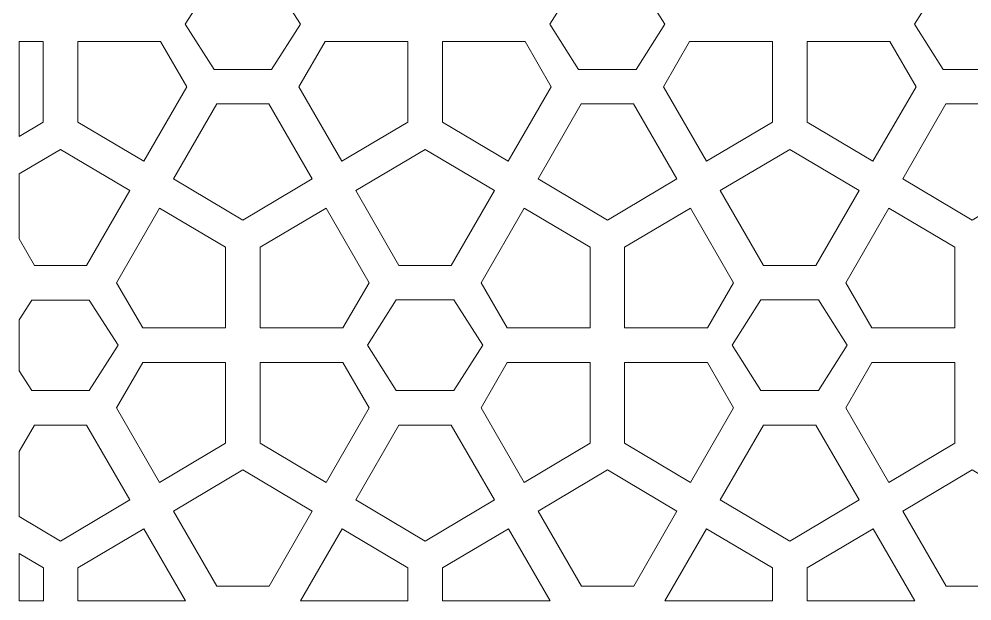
# Model space of a CAD drawing. Header units: centimetres. Extents: x -86 to 86, y -100 to 100.
# Drawn here: x 6.28 to 47.63, y -100.01 to -74.77 of the extents above; entities that cross this region are included whole.
import ezdxf

# ---------------------------------------------------------------- set-up
doc = ezdxf.new("R2010")
doc.units = ezdxf.units.CM
doc.header["$MEASUREMENT"] = 0
doc.layers.add('layer 1', color=7, linetype='Continuous')

msp = doc.modelspace()

# ---------------------------------------------------------------- linework, layer by layer
at = {"layer": 'layer 1', "color": 177, "lineweight": 9}
for points, knots in [([(13.49062, -74.98728), (13.49062, -74.98728), (14.74062, -73.02319), (14.74062, -73.02319), (14.74062, -73.02319), (14.74062, -73.02319), (17.2406, -73.02319), (17.2406, -73.02319), (17.2406, -73.02319), (17.2406, -73.02319), (18.49062, -74.98728), (18.49062, -74.98728), (18.49062, -74.98728), (18.49062, -74.98728), (17.24061, -76.95139), (17.24061, -76.95139), (17.24061, -76.95139), (17.24061, -76.95139), (14.7406, -76.95139), (14.7406, -76.95139), (14.7406, -76.95139), (14.7406, -76.95139), (13.49062, -74.98728), (13.49062, -74.98728)], [0, 0, 0, 0, 0.14285714, 0.14285714, 0.14285714, 0.14285714, 0.28571429, 0.28571429, 0.28571429, 0.28571429, 0.42857143, 0.42857143, 0.42857143, 0.42857143, 0.57142857, 0.57142857, 0.57142857, 0.57142857, 0.71428571, 0.71428571, 0.71428571, 0.71428571, 1, 1, 1, 1]), ([(29.31107, -74.98707), (29.31107, -74.98707), (30.56107, -73.02298), (30.56107, -73.02298), (30.56107, -73.02298), (30.56107, -73.02298), (33.06105, -73.02298), (33.06105, -73.02298), (33.06105, -73.02298), (33.06105, -73.02298), (34.31107, -74.98707), (34.31107, -74.98707), (34.31107, -74.98707), (34.31107, -74.98707), (33.06106, -76.95118), (33.06106, -76.95118), (33.06106, -76.95118), (33.06106, -76.95118), (30.56105, -76.95118), (30.56105, -76.95118), (30.56105, -76.95118), (30.56105, -76.95118), (29.31107, -74.98707), (29.31107, -74.98707)], [0, 0, 0, 0, 0.14285714, 0.14285714, 0.14285714, 0.14285714, 0.28571429, 0.28571429, 0.28571429, 0.28571429, 0.42857143, 0.42857143, 0.42857143, 0.42857143, 0.57142857, 0.57142857, 0.57142857, 0.57142857, 0.71428571, 0.71428571, 0.71428571, 0.71428571, 1, 1, 1, 1]), ([(45.13747, -74.98681), (45.13747, -74.98681), (46.38747, -73.02272), (46.38747, -73.02272), (46.38747, -73.02272), (46.38747, -73.02272), (48.88745, -73.02272), (48.88745, -73.02272), (48.88745, -73.02272), (48.88745, -73.02272), (50.13747, -74.98681), (50.13747, -74.98681), (50.13747, -74.98681), (50.13747, -74.98681), (48.88746, -76.95092), (48.88746, -76.95092), (48.88746, -76.95092), (48.88746, -76.95092), (46.38745, -76.95092), (46.38745, -76.95092), (46.38745, -76.95092), (46.38745, -76.95092), (45.13747, -74.98681), (45.13747, -74.98681)], [0, 0, 0, 0, 0.14285714, 0.14285714, 0.14285714, 0.14285714, 0.28571429, 0.28571429, 0.28571429, 0.28571429, 0.42857143, 0.42857143, 0.42857143, 0.42857143, 0.57142857, 0.57142857, 0.57142857, 0.57142857, 0.71428571, 0.71428571, 0.71428571, 0.71428571, 1, 1, 1, 1]), ([(6.28108, -79.86039), (6.28108, -79.86039), (6.28108, -75.73763), (6.28108, -75.73763), (6.28108, -75.73763), (6.28108, -75.73763), (7.33036, -75.73763), (7.33036, -75.73763), (7.33036, -75.73763), (7.33036, -75.73763), (7.33036, -79.23759), (7.33036, -79.23759), (7.33036, -79.23759), (7.33036, -79.23759), (6.28108, -79.86039), (6.28108, -79.86039)], [0, 0, 0, 0, 0.2, 0.2, 0.2, 0.2, 0.4, 0.4, 0.4, 0.4, 0.6, 0.6, 0.6, 0.6, 1, 1, 1, 1]), ([(11.69067, -80.93508), (11.69067, -80.93508), (8.83035, -79.23735), (8.83035, -79.23735), (8.83035, -79.23735), (8.83035, -79.23735), (8.83035, -75.7374), (8.83035, -75.7374), (8.83035, -75.7374), (8.83035, -75.7374), (12.42369, -75.73741), (12.42369, -75.73741), (12.42369, -75.73741), (12.42369, -75.73741), (13.55761, -77.70145), (13.55761, -77.70145), (13.55761, -77.70145), (13.55761, -77.70145), (11.69067, -80.93508), (11.69067, -80.93508)], [0, 0, 0, 0, 0.16666667, 0.16666667, 0.16666667, 0.16666667, 0.33333333, 0.33333333, 0.33333333, 0.33333333, 0.5, 0.5, 0.5, 0.5, 0.66666667, 0.66666667, 0.66666667, 0.66666667, 1, 1, 1, 1]), ([(20.29049, -80.93515), (20.29049, -80.93515), (23.15087, -79.23737), (23.15087, -79.23737), (23.15087, -79.23737), (23.15087, -79.23737), (23.15087, -75.73741), (23.15087, -75.73741), (23.15087, -75.73741), (23.15087, -75.73741), (19.55749, -75.73741), (19.55749, -75.73741), (19.55749, -75.73741), (19.55749, -75.73741), (18.42353, -77.70152), (18.42353, -77.70152), (18.42353, -77.70152), (18.42353, -77.70152), (20.29049, -80.93515), (20.29049, -80.93515)], [0, 0, 0, 0, 0.16666667, 0.16666667, 0.16666667, 0.16666667, 0.33333333, 0.33333333, 0.33333333, 0.33333333, 0.5, 0.5, 0.5, 0.5, 0.66666667, 0.66666667, 0.66666667, 0.66666667, 1, 1, 1, 1]), ([(27.51112, -80.93487), (27.51112, -80.93487), (24.6508, -79.23714), (24.6508, -79.23714), (24.6508, -79.23714), (24.6508, -79.23714), (24.6508, -75.73719), (24.6508, -75.73719), (24.6508, -75.73719), (24.6508, -75.73719), (28.24414, -75.7372), (28.24414, -75.7372), (28.24414, -75.7372), (28.24414, -75.7372), (29.37806, -77.70124), (29.37806, -77.70124), (29.37806, -77.70124), (29.37806, -77.70124), (27.51112, -80.93487), (27.51112, -80.93487)], [0, 0, 0, 0, 0.16666667, 0.16666667, 0.16666667, 0.16666667, 0.33333333, 0.33333333, 0.33333333, 0.33333333, 0.5, 0.5, 0.5, 0.5, 0.66666667, 0.66666667, 0.66666667, 0.66666667, 1, 1, 1, 1]), ([(36.11094, -80.93494), (36.11094, -80.93494), (38.97132, -79.23716), (38.97132, -79.23716), (38.97132, -79.23716), (38.97132, -79.23716), (38.97132, -75.7372), (38.97132, -75.7372), (38.97132, -75.7372), (38.97132, -75.7372), (35.37794, -75.7372), (35.37794, -75.7372), (35.37794, -75.7372), (35.37794, -75.7372), (34.24398, -77.70131), (34.24398, -77.70131), (34.24398, -77.70131), (34.24398, -77.70131), (36.11094, -80.93494), (36.11094, -80.93494)], [0, 0, 0, 0, 0.16666667, 0.16666667, 0.16666667, 0.16666667, 0.33333333, 0.33333333, 0.33333333, 0.33333333, 0.5, 0.5, 0.5, 0.5, 0.66666667, 0.66666667, 0.66666667, 0.66666667, 1, 1, 1, 1]), ([(43.33752, -80.93461), (43.33752, -80.93461), (40.4772, -79.23688), (40.4772, -79.23688), (40.4772, -79.23688), (40.4772, -79.23688), (40.4772, -75.73693), (40.4772, -75.73693), (40.4772, -75.73693), (40.4772, -75.73693), (44.07054, -75.73694), (44.07054, -75.73694), (44.07054, -75.73694), (44.07054, -75.73694), (45.20446, -77.70098), (45.20446, -77.70098), (45.20446, -77.70098), (45.20446, -77.70098), (43.33752, -80.93461), (43.33752, -80.93461)], [0, 0, 0, 0, 0.16666667, 0.16666667, 0.16666667, 0.16666667, 0.33333333, 0.33333333, 0.33333333, 0.33333333, 0.5, 0.5, 0.5, 0.5, 0.66666667, 0.66666667, 0.66666667, 0.66666667, 1, 1, 1, 1]), ([(12.98066, -81.70074), (12.98066, -81.70074), (15.99063, -83.48731), (15.99063, -83.48731), (15.99063, -83.48731), (15.99063, -83.48731), (19.00049, -81.7008), (19.00049, -81.7008), (19.00049, -81.7008), (19.00049, -81.7008), (17.12444, -78.4514), (17.12444, -78.4514), (17.12444, -78.4514), (17.12444, -78.4514), (14.85667, -78.45139), (14.85667, -78.45139), (14.85667, -78.45139), (14.85667, -78.45139), (12.98066, -81.70074), (12.98066, -81.70074)], [0, 0, 0, 0, 0.16666667, 0.16666667, 0.16666667, 0.16666667, 0.33333333, 0.33333333, 0.33333333, 0.33333333, 0.5, 0.5, 0.5, 0.5, 0.66666667, 0.66666667, 0.66666667, 0.66666667, 1, 1, 1, 1]), ([(28.80111, -81.70053), (28.80111, -81.70053), (31.81108, -83.4871), (31.81108, -83.4871), (31.81108, -83.4871), (31.81108, -83.4871), (34.82094, -81.70059), (34.82094, -81.70059), (34.82094, -81.70059), (34.82094, -81.70059), (32.94489, -78.45119), (32.94489, -78.45119), (32.94489, -78.45119), (32.94489, -78.45119), (30.67712, -78.45118), (30.67712, -78.45118), (30.67712, -78.45118), (30.67712, -78.45118), (28.80111, -81.70053), (28.80111, -81.70053)], [0, 0, 0, 0, 0.16666667, 0.16666667, 0.16666667, 0.16666667, 0.33333333, 0.33333333, 0.33333333, 0.33333333, 0.5, 0.5, 0.5, 0.5, 0.66666667, 0.66666667, 0.66666667, 0.66666667, 1, 1, 1, 1]), ([(44.62751, -81.70027), (44.62751, -81.70027), (47.63748, -83.48684), (47.63748, -83.48684), (47.63748, -83.48684), (47.63748, -83.48684), (50.64734, -81.70033), (50.64734, -81.70033), (50.64734, -81.70033), (50.64734, -81.70033), (48.77129, -78.45093), (48.77129, -78.45093), (48.77129, -78.45093), (48.77129, -78.45093), (46.50352, -78.45092), (46.50352, -78.45092), (46.50352, -78.45092), (46.50352, -78.45092), (44.62751, -81.70027), (44.62751, -81.70027)], [0, 0, 0, 0, 0.16666667, 0.16666667, 0.16666667, 0.16666667, 0.33333333, 0.33333333, 0.33333333, 0.33333333, 0.5, 0.5, 0.5, 0.5, 0.66666667, 0.66666667, 0.66666667, 0.66666667, 1, 1, 1, 1]), ([(6.28109, -84.30394), (6.28109, -84.30394), (6.28108, -81.48855), (6.28108, -81.48855), (6.28108, -81.48855), (6.28108, -81.48855), (8.08055, -80.42046), (8.08055, -80.42046), (8.08055, -80.42046), (8.08055, -80.42046), (11.09052, -82.20704), (11.09052, -82.20704), (11.09052, -82.20704), (11.09052, -82.20704), (9.21454, -85.45634), (9.21454, -85.45634), (9.21454, -85.45634), (9.21454, -85.45634), (6.9464, -85.45634), (6.9464, -85.45634), (6.9464, -85.45634), (6.9464, -85.45634), (6.28109, -84.30394), (6.28109, -84.30394)], [0, 0, 0, 0, 0.14285714, 0.14285714, 0.14285714, 0.14285714, 0.28571429, 0.28571429, 0.28571429, 0.28571429, 0.42857143, 0.42857143, 0.42857143, 0.42857143, 0.57142857, 0.57142857, 0.57142857, 0.57142857, 0.71428571, 0.71428571, 0.71428571, 0.71428571, 1, 1, 1, 1]), ([(26.91103, -82.20682), (26.91103, -82.20682), (23.90106, -80.42024), (23.90106, -80.42024), (23.90106, -80.42024), (23.90106, -80.42024), (20.891, -82.20689), (20.891, -82.20689), (20.891, -82.20689), (20.891, -82.20689), (22.76691, -85.45612), (22.76691, -85.45612), (22.76691, -85.45612), (22.76691, -85.45612), (25.03505, -85.45612), (25.03505, -85.45612), (25.03505, -85.45612), (25.03505, -85.45612), (26.91103, -82.20682), (26.91103, -82.20682)], [0, 0, 0, 0, 0.16666667, 0.16666667, 0.16666667, 0.16666667, 0.33333333, 0.33333333, 0.33333333, 0.33333333, 0.5, 0.5, 0.5, 0.5, 0.66666667, 0.66666667, 0.66666667, 0.66666667, 1, 1, 1, 1]), ([(42.73148, -82.20661), (42.73148, -82.20661), (39.72151, -80.42003), (39.72151, -80.42003), (39.72151, -80.42003), (39.72151, -80.42003), (36.71145, -82.20668), (36.71145, -82.20668), (36.71145, -82.20668), (36.71145, -82.20668), (38.58736, -85.45591), (38.58736, -85.45591), (38.58736, -85.45591), (38.58736, -85.45591), (40.8555, -85.45591), (40.8555, -85.45591), (40.8555, -85.45591), (40.8555, -85.45591), (42.73148, -82.20661), (42.73148, -82.20661)], [0, 0, 0, 0, 0.16666667, 0.16666667, 0.16666667, 0.16666667, 0.33333333, 0.33333333, 0.33333333, 0.33333333, 0.5, 0.5, 0.5, 0.5, 0.66666667, 0.66666667, 0.66666667, 0.66666667, 1, 1, 1, 1]), ([(15.24081, -88.17056), (15.24081, -88.17056), (15.24083, -84.6705), (15.24083, -84.6705), (15.24083, -84.6705), (15.24083, -84.6705), (12.3805, -82.97274), (12.3805, -82.97274), (12.3805, -82.97274), (12.3805, -82.97274), (10.51354, -86.20638), (10.51354, -86.20638), (10.51354, -86.20638), (10.51354, -86.20638), (11.64755, -88.17056), (11.64755, -88.17056), (11.64755, -88.17056), (11.64755, -88.17056), (15.24081, -88.17056), (15.24081, -88.17056)], [0, 0, 0, 0, 0.16666667, 0.16666667, 0.16666667, 0.16666667, 0.33333333, 0.33333333, 0.33333333, 0.33333333, 0.5, 0.5, 0.5, 0.5, 0.66666667, 0.66666667, 0.66666667, 0.66666667, 1, 1, 1, 1]), ([(16.74075, -88.17034), (16.74075, -88.17034), (16.74074, -84.6703), (16.74074, -84.6703), (16.74074, -84.6703), (16.74074, -84.6703), (19.60101, -82.97255), (19.60101, -82.97255), (19.60101, -82.97255), (19.60101, -82.97255), (21.46798, -86.20621), (21.46798, -86.20621), (21.46798, -86.20621), (21.46798, -86.20621), (20.33396, -88.17034), (20.33396, -88.17034), (20.33396, -88.17034), (20.33396, -88.17034), (16.74075, -88.17034), (16.74075, -88.17034)], [0, 0, 0, 0, 0.16666667, 0.16666667, 0.16666667, 0.16666667, 0.33333333, 0.33333333, 0.33333333, 0.33333333, 0.5, 0.5, 0.5, 0.5, 0.66666667, 0.66666667, 0.66666667, 0.66666667, 1, 1, 1, 1]), ([(31.06132, -88.17034), (31.06132, -88.17034), (31.06134, -84.67028), (31.06134, -84.67028), (31.06134, -84.67028), (31.06134, -84.67028), (28.20101, -82.97252), (28.20101, -82.97252), (28.20101, -82.97252), (28.20101, -82.97252), (26.33405, -86.20616), (26.33405, -86.20616), (26.33405, -86.20616), (26.33405, -86.20616), (27.46806, -88.17034), (27.46806, -88.17034), (27.46806, -88.17034), (27.46806, -88.17034), (31.06132, -88.17034), (31.06132, -88.17034)], [0, 0, 0, 0, 0.16666667, 0.16666667, 0.16666667, 0.16666667, 0.33333333, 0.33333333, 0.33333333, 0.33333333, 0.5, 0.5, 0.5, 0.5, 0.66666667, 0.66666667, 0.66666667, 0.66666667, 1, 1, 1, 1]), ([(32.5612, -88.17013), (32.5612, -88.17013), (32.56119, -84.67009), (32.56119, -84.67009), (32.56119, -84.67009), (32.56119, -84.67009), (35.42146, -82.97234), (35.42146, -82.97234), (35.42146, -82.97234), (35.42146, -82.97234), (37.28843, -86.206), (37.28843, -86.206), (37.28843, -86.206), (37.28843, -86.206), (36.15441, -88.17013), (36.15441, -88.17013), (36.15441, -88.17013), (36.15441, -88.17013), (32.5612, -88.17013), (32.5612, -88.17013)], [0, 0, 0, 0, 0.16666667, 0.16666667, 0.16666667, 0.16666667, 0.33333333, 0.33333333, 0.33333333, 0.33333333, 0.5, 0.5, 0.5, 0.5, 0.66666667, 0.66666667, 0.66666667, 0.66666667, 1, 1, 1, 1]), ([(46.88177, -88.17013), (46.88177, -88.17013), (46.88179, -84.67007), (46.88179, -84.67007), (46.88179, -84.67007), (46.88179, -84.67007), (44.02146, -82.97231), (44.02146, -82.97231), (44.02146, -82.97231), (44.02146, -82.97231), (42.1545, -86.20595), (42.1545, -86.20595), (42.1545, -86.20595), (42.1545, -86.20595), (43.28851, -88.17013), (43.28851, -88.17013), (43.28851, -88.17013), (43.28851, -88.17013), (46.88177, -88.17013), (46.88177, -88.17013)], [0, 0, 0, 0, 0.16666667, 0.16666667, 0.16666667, 0.16666667, 0.33333333, 0.33333333, 0.33333333, 0.33333333, 0.5, 0.5, 0.5, 0.5, 0.66666667, 0.66666667, 0.66666667, 0.66666667, 1, 1, 1, 1]), ([(6.28396, -90.02579), (6.28396, -90.02579), (6.83052, -90.88454), (6.83052, -90.88454), (6.83052, -90.88454), (6.83052, -90.88454), (9.33053, -90.88454), (9.33053, -90.88454), (9.33053, -90.88454), (9.33053, -90.88454), (10.58054, -88.92043), (10.58054, -88.92043), (10.58054, -88.92043), (10.58054, -88.92043), (9.33052, -86.95634), (9.33052, -86.95634), (9.33052, -86.95634), (9.33052, -86.95634), (6.83054, -86.95634), (6.83054, -86.95634), (6.83054, -86.95634), (6.83054, -86.95634), (6.28396, -87.81517), (6.28396, -87.81517), (6.28396, -87.81517), (6.28396, -87.81517), (6.28396, -90.02579), (6.28396, -90.02579)], [0, 0, 0, 0, 0.125, 0.125, 0.125, 0.125, 0.25, 0.25, 0.25, 0.25, 0.375, 0.375, 0.375, 0.375, 0.5, 0.5, 0.5, 0.5, 0.625, 0.625, 0.625, 0.625, 0.75, 0.75, 0.75, 0.75, 1, 1, 1, 1]), ([(21.40105, -88.92021), (21.40105, -88.92021), (22.65105, -86.95612), (22.65105, -86.95612), (22.65105, -86.95612), (22.65105, -86.95612), (25.15103, -86.95612), (25.15103, -86.95612), (25.15103, -86.95612), (25.15103, -86.95612), (26.40105, -88.92021), (26.40105, -88.92021), (26.40105, -88.92021), (26.40105, -88.92021), (25.15104, -90.88432), (25.15104, -90.88432), (25.15104, -90.88432), (25.15104, -90.88432), (22.65103, -90.88432), (22.65103, -90.88432), (22.65103, -90.88432), (22.65103, -90.88432), (21.40105, -88.92021), (21.40105, -88.92021)], [0, 0, 0, 0, 0.14285714, 0.14285714, 0.14285714, 0.14285714, 0.28571429, 0.28571429, 0.28571429, 0.28571429, 0.42857143, 0.42857143, 0.42857143, 0.42857143, 0.57142857, 0.57142857, 0.57142857, 0.57142857, 0.71428571, 0.71428571, 0.71428571, 0.71428571, 1, 1, 1, 1]), ([(37.2215, -88.92), (37.2215, -88.92), (38.4715, -86.95591), (38.4715, -86.95591), (38.4715, -86.95591), (38.4715, -86.95591), (40.97148, -86.95591), (40.97148, -86.95591), (40.97148, -86.95591), (40.97148, -86.95591), (42.2215, -88.92), (42.2215, -88.92), (42.2215, -88.92), (42.2215, -88.92), (40.97149, -90.88411), (40.97149, -90.88411), (40.97149, -90.88411), (40.97149, -90.88411), (38.47148, -90.88411), (38.47148, -90.88411), (38.47148, -90.88411), (38.47148, -90.88411), (37.2215, -88.92), (37.2215, -88.92)], [0, 0, 0, 0, 0.14285714, 0.14285714, 0.14285714, 0.14285714, 0.28571429, 0.28571429, 0.28571429, 0.28571429, 0.42857143, 0.42857143, 0.42857143, 0.42857143, 0.57142857, 0.57142857, 0.57142857, 0.57142857, 0.71428571, 0.71428571, 0.71428571, 0.71428571, 1, 1, 1, 1]), ([(12.38041, -94.8683), (12.38041, -94.8683), (15.24079, -93.17052), (15.24079, -93.17052), (15.24079, -93.17052), (15.24079, -93.17052), (15.24079, -89.67056), (15.24079, -89.67056), (15.24079, -89.67056), (15.24079, -89.67056), (11.64741, -89.67056), (11.64741, -89.67056), (11.64741, -89.67056), (11.64741, -89.67056), (10.51345, -91.63467), (10.51345, -91.63467), (10.51345, -91.63467), (10.51345, -91.63467), (12.38041, -94.8683), (12.38041, -94.8683)], [0, 0, 0, 0, 0.16666667, 0.16666667, 0.16666667, 0.16666667, 0.33333333, 0.33333333, 0.33333333, 0.33333333, 0.5, 0.5, 0.5, 0.5, 0.66666667, 0.66666667, 0.66666667, 0.66666667, 1, 1, 1, 1]), ([(19.6011, -94.86801), (19.6011, -94.86801), (16.74078, -93.17028), (16.74078, -93.17028), (16.74078, -93.17028), (16.74078, -93.17028), (16.74078, -89.67033), (16.74078, -89.67033), (16.74078, -89.67033), (16.74078, -89.67033), (20.33412, -89.67034), (20.33412, -89.67034), (20.33412, -89.67034), (20.33412, -89.67034), (21.46804, -91.63438), (21.46804, -91.63438), (21.46804, -91.63438), (21.46804, -91.63438), (19.6011, -94.86801), (19.6011, -94.86801)], [0, 0, 0, 0, 0.16666667, 0.16666667, 0.16666667, 0.16666667, 0.33333333, 0.33333333, 0.33333333, 0.33333333, 0.5, 0.5, 0.5, 0.5, 0.66666667, 0.66666667, 0.66666667, 0.66666667, 1, 1, 1, 1]), ([(28.20092, -94.86808), (28.20092, -94.86808), (31.0613, -93.1703), (31.0613, -93.1703), (31.0613, -93.1703), (31.0613, -93.1703), (31.0613, -89.67034), (31.0613, -89.67034), (31.0613, -89.67034), (31.0613, -89.67034), (27.46792, -89.67034), (27.46792, -89.67034), (27.46792, -89.67034), (27.46792, -89.67034), (26.33396, -91.63445), (26.33396, -91.63445), (26.33396, -91.63445), (26.33396, -91.63445), (28.20092, -94.86808), (28.20092, -94.86808)], [0, 0, 0, 0, 0.16666667, 0.16666667, 0.16666667, 0.16666667, 0.33333333, 0.33333333, 0.33333333, 0.33333333, 0.5, 0.5, 0.5, 0.5, 0.66666667, 0.66666667, 0.66666667, 0.66666667, 1, 1, 1, 1]), ([(35.42155, -94.8678), (35.42155, -94.8678), (32.56123, -93.17007), (32.56123, -93.17007), (32.56123, -93.17007), (32.56123, -93.17007), (32.56123, -89.67012), (32.56123, -89.67012), (32.56123, -89.67012), (32.56123, -89.67012), (36.15457, -89.67013), (36.15457, -89.67013), (36.15457, -89.67013), (36.15457, -89.67013), (37.28849, -91.63417), (37.28849, -91.63417), (37.28849, -91.63417), (37.28849, -91.63417), (35.42155, -94.8678), (35.42155, -94.8678)], [0, 0, 0, 0, 0.16666667, 0.16666667, 0.16666667, 0.16666667, 0.33333333, 0.33333333, 0.33333333, 0.33333333, 0.5, 0.5, 0.5, 0.5, 0.66666667, 0.66666667, 0.66666667, 0.66666667, 1, 1, 1, 1]), ([(44.02137, -94.86787), (44.02137, -94.86787), (46.88175, -93.17009), (46.88175, -93.17009), (46.88175, -93.17009), (46.88175, -93.17009), (46.88175, -89.67013), (46.88175, -89.67013), (46.88175, -89.67013), (46.88175, -89.67013), (43.28837, -89.67013), (43.28837, -89.67013), (43.28837, -89.67013), (43.28837, -89.67013), (42.15441, -91.63424), (42.15441, -91.63424), (42.15441, -91.63424), (42.15441, -91.63424), (44.02137, -94.86787), (44.02137, -94.86787)], [0, 0, 0, 0, 0.16666667, 0.16666667, 0.16666667, 0.16666667, 0.33333333, 0.33333333, 0.33333333, 0.33333333, 0.5, 0.5, 0.5, 0.5, 0.66666667, 0.66666667, 0.66666667, 0.66666667, 1, 1, 1, 1]), ([(6.28396, -96.35412), (6.28396, -96.35412), (8.08055, -97.42046), (8.08055, -97.42046), (8.08055, -97.42046), (8.08055, -97.42046), (11.09041, -95.63395), (11.09041, -95.63395), (11.09041, -95.63395), (11.09041, -95.63395), (9.21436, -92.38455), (9.21436, -92.38455), (9.21436, -92.38455), (9.21436, -92.38455), (6.94659, -92.38454), (6.94659, -92.38454), (6.94659, -92.38454), (6.94659, -92.38454), (6.28396, -93.53224), (6.28396, -93.53224), (6.28396, -93.53224), (6.28396, -93.53224), (6.28396, -96.35412), (6.28396, -96.35412)], [0, 0, 0, 0, 0.14285714, 0.14285714, 0.14285714, 0.14285714, 0.28571429, 0.28571429, 0.28571429, 0.28571429, 0.42857143, 0.42857143, 0.42857143, 0.42857143, 0.57142857, 0.57142857, 0.57142857, 0.57142857, 0.71428571, 0.71428571, 0.71428571, 0.71428571, 1, 1, 1, 1]), ([(20.89109, -95.63367), (20.89109, -95.63367), (23.90106, -97.42024), (23.90106, -97.42024), (23.90106, -97.42024), (23.90106, -97.42024), (26.91092, -95.63373), (26.91092, -95.63373), (26.91092, -95.63373), (26.91092, -95.63373), (25.03487, -92.38433), (25.03487, -92.38433), (25.03487, -92.38433), (25.03487, -92.38433), (22.7671, -92.38432), (22.7671, -92.38432), (22.7671, -92.38432), (22.7671, -92.38432), (20.89109, -95.63367), (20.89109, -95.63367)], [0, 0, 0, 0, 0.16666667, 0.16666667, 0.16666667, 0.16666667, 0.33333333, 0.33333333, 0.33333333, 0.33333333, 0.5, 0.5, 0.5, 0.5, 0.66666667, 0.66666667, 0.66666667, 0.66666667, 1, 1, 1, 1]), ([(36.71154, -95.63346), (36.71154, -95.63346), (39.72151, -97.42003), (39.72151, -97.42003), (39.72151, -97.42003), (39.72151, -97.42003), (42.73137, -95.63352), (42.73137, -95.63352), (42.73137, -95.63352), (42.73137, -95.63352), (40.85532, -92.38412), (40.85532, -92.38412), (40.85532, -92.38412), (40.85532, -92.38412), (38.58755, -92.38411), (38.58755, -92.38411), (38.58755, -92.38411), (38.58755, -92.38411), (36.71154, -95.63346), (36.71154, -95.63346)], [0, 0, 0, 0, 0.16666667, 0.16666667, 0.16666667, 0.16666667, 0.33333333, 0.33333333, 0.33333333, 0.33333333, 0.5, 0.5, 0.5, 0.5, 0.66666667, 0.66666667, 0.66666667, 0.66666667, 1, 1, 1, 1]), ([(19.0075, -96.117), (19.0075, -96.117), (15.99753, -94.33042), (15.99753, -94.33042), (15.99753, -94.33042), (15.99753, -94.33042), (12.98747, -96.11707), (12.98747, -96.11707), (12.98747, -96.11707), (12.98747, -96.11707), (14.86338, -99.3663), (14.86338, -99.3663), (14.86338, -99.3663), (14.86338, -99.3663), (17.13152, -99.3663), (17.13152, -99.3663), (17.13152, -99.3663), (17.13152, -99.3663), (19.0075, -96.117), (19.0075, -96.117)], [0, 0, 0, 0, 0.16666667, 0.16666667, 0.16666667, 0.16666667, 0.33333333, 0.33333333, 0.33333333, 0.33333333, 0.5, 0.5, 0.5, 0.5, 0.66666667, 0.66666667, 0.66666667, 0.66666667, 1, 1, 1, 1]), ([(34.82795, -96.11679), (34.82795, -96.11679), (31.81798, -94.33021), (31.81798, -94.33021), (31.81798, -94.33021), (31.81798, -94.33021), (28.80792, -96.11686), (28.80792, -96.11686), (28.80792, -96.11686), (28.80792, -96.11686), (30.68383, -99.36609), (30.68383, -99.36609), (30.68383, -99.36609), (30.68383, -99.36609), (32.95197, -99.36609), (32.95197, -99.36609), (32.95197, -99.36609), (32.95197, -99.36609), (34.82795, -96.11679), (34.82795, -96.11679)], [0, 0, 0, 0, 0.16666667, 0.16666667, 0.16666667, 0.16666667, 0.33333333, 0.33333333, 0.33333333, 0.33333333, 0.5, 0.5, 0.5, 0.5, 0.66666667, 0.66666667, 0.66666667, 0.66666667, 1, 1, 1, 1]), ([(50.65435, -96.11653), (50.65435, -96.11653), (47.64438, -94.32995), (47.64438, -94.32995), (47.64438, -94.32995), (47.64438, -94.32995), (44.63432, -96.1166), (44.63432, -96.1166), (44.63432, -96.1166), (44.63432, -96.1166), (46.51023, -99.36583), (46.51023, -99.36583), (46.51023, -99.36583), (46.51023, -99.36583), (48.77837, -99.36583), (48.77837, -99.36583), (48.77837, -99.36583), (48.77837, -99.36583), (50.65435, -96.11653), (50.65435, -96.11653)], [0, 0, 0, 0, 0.16666667, 0.16666667, 0.16666667, 0.16666667, 0.33333333, 0.33333333, 0.33333333, 0.33333333, 0.5, 0.5, 0.5, 0.5, 0.66666667, 0.66666667, 0.66666667, 0.66666667, 1, 1, 1, 1]), ([(13.50521, -100.01377), (13.50521, -100.01377), (8.83722, -100.01379), (8.83722, -100.01379), (8.83722, -100.01379), (8.83722, -100.01379), (8.83721, -98.58048), (8.83721, -98.58048), (8.83721, -98.58048), (8.83721, -98.58048), (11.69748, -96.88273), (11.69748, -96.88273), (11.69748, -96.88273), (11.69748, -96.88273), (13.50521, -100.01377), (13.50521, -100.01377)], [0, 0, 0, 0, 0.2, 0.2, 0.2, 0.2, 0.4, 0.4, 0.4, 0.4, 0.6, 0.6, 0.6, 0.6, 1, 1, 1, 1]), ([(23.15779, -100.01378), (23.15779, -100.01378), (23.15781, -98.58046), (23.15781, -98.58046), (23.15781, -98.58046), (23.15781, -98.58046), (20.29748, -96.8827), (20.29748, -96.8827), (20.29748, -96.8827), (20.29748, -96.8827), (18.48973, -100.01378), (18.48973, -100.01378), (18.48973, -100.01378), (18.48973, -100.01378), (23.15779, -100.01378), (23.15779, -100.01378)], [0, 0, 0, 0, 0.2, 0.2, 0.2, 0.2, 0.4, 0.4, 0.4, 0.4, 0.6, 0.6, 0.6, 0.6, 1, 1, 1, 1]), ([(29.32578, -100.01378), (29.32578, -100.01378), (24.65766, -100.01378), (24.65766, -100.01378), (24.65766, -100.01378), (24.65766, -100.01378), (24.65766, -98.58027), (24.65766, -98.58027), (24.65766, -98.58027), (24.65766, -98.58027), (27.51793, -96.88252), (27.51793, -96.88252), (27.51793, -96.88252), (27.51793, -96.88252), (29.32578, -100.01378), (29.32578, -100.01378)], [0, 0, 0, 0, 0.2, 0.2, 0.2, 0.2, 0.4, 0.4, 0.4, 0.4, 0.6, 0.6, 0.6, 0.6, 1, 1, 1, 1]), ([(38.97824, -100.01378), (38.97824, -100.01378), (38.97826, -98.58025), (38.97826, -98.58025), (38.97826, -98.58025), (38.97826, -98.58025), (36.11793, -96.88249), (36.11793, -96.88249), (36.11793, -96.88249), (36.11793, -96.88249), (34.31006, -100.01378), (34.31006, -100.01378), (34.31006, -100.01378), (34.31006, -100.01378), (38.97824, -100.01378), (38.97824, -100.01378)], [0, 0, 0, 0, 0.2, 0.2, 0.2, 0.2, 0.4, 0.4, 0.4, 0.4, 0.6, 0.6, 0.6, 0.6, 1, 1, 1, 1]), ([(45.15232, -100.01378), (45.15232, -100.01378), (40.48406, -100.01379), (40.48406, -100.01379), (40.48406, -100.01379), (40.48406, -100.01379), (40.48406, -98.58001), (40.48406, -98.58001), (40.48406, -98.58001), (40.48406, -98.58001), (43.34433, -96.88226), (43.34433, -96.88226), (43.34433, -96.88226), (43.34433, -96.88226), (45.15232, -100.01378), (45.15232, -100.01378)], [0, 0, 0, 0, 0.2, 0.2, 0.2, 0.2, 0.4, 0.4, 0.4, 0.4, 0.6, 0.6, 0.6, 0.6, 1, 1, 1, 1]), ([(7.3373, -100.01378), (7.3373, -100.01378), (7.3373, -98.58068), (7.3373, -98.58068), (7.3373, -98.58068), (7.3373, -98.58068), (6.28396, -97.95375), (6.28396, -97.95375), (6.28396, -97.95375), (6.28396, -97.95375), (6.28396, -100.01378), (6.28396, -100.01378), (6.28396, -100.01378), (6.28396, -100.01378), (7.3373, -100.01378), (7.3373, -100.01378)], [0, 0, 0, 0, 0.2, 0.2, 0.2, 0.2, 0.4, 0.4, 0.4, 0.4, 0.6, 0.6, 0.6, 0.6, 1, 1, 1, 1])]:
    msp.add_open_spline(points, degree=3, knots=knots, dxfattribs=at)

doc.saveas('drawing.dxf')
